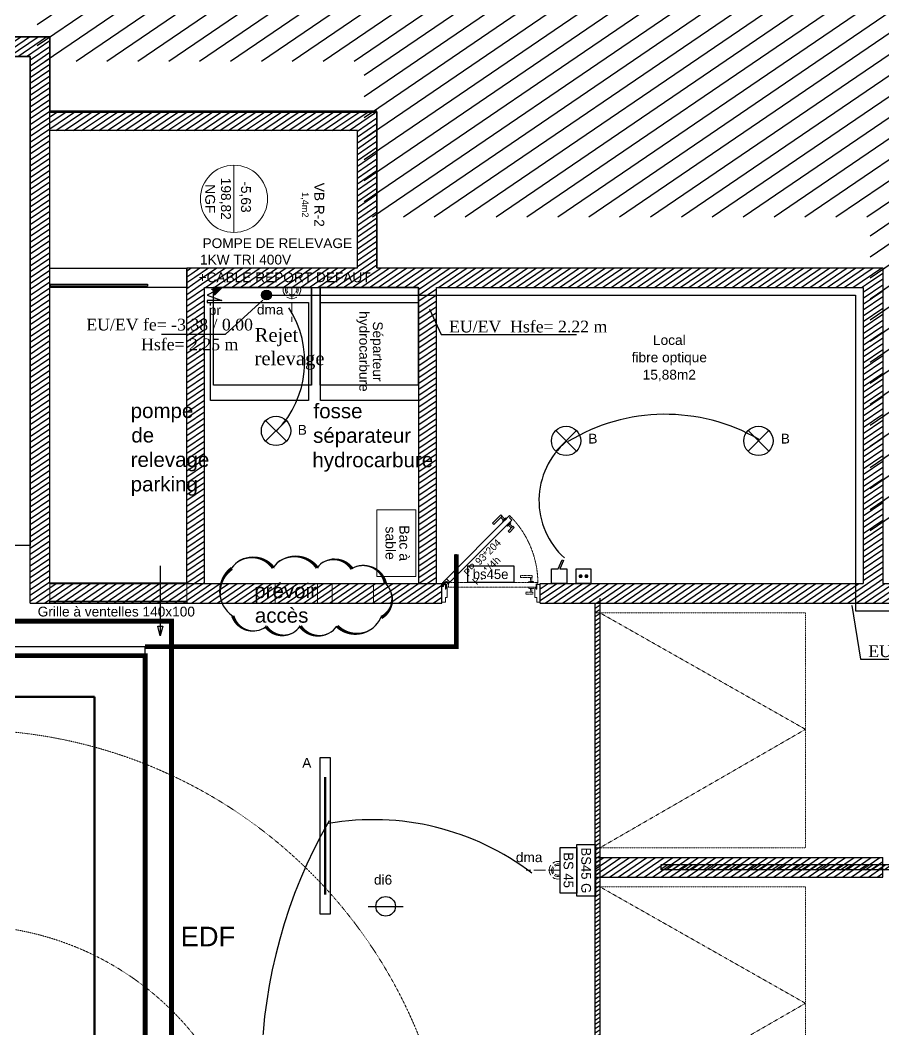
# Model space of a CAD drawing. Header units: millimetres. Extents: x 522027 to 600964, y -380282 to -298602.
# Drawn here: x 550214 to 559042, y -331059 to -320741 of the extents above; entities that cross this region are included whole.
import ezdxf

# ---------------------------------------------------------------- set-up
doc = ezdxf.new("R2010")
doc.units = ezdxf.units.MM
for name, pattern in [('ACAD_ISO02W100', [15, 12, -3]), ('Style de ligne -1', [0.41664, 0.20828, -0.20836]), ('Style de ligne -14', [0.4429133858267716, 0.2952755905511811, -0.1476377952755905]), ('Style de ligne -16', [0.19247594050743655, 0.1230314960629921, -0.06944444444444446]), ('Style de ligne -2', [0.6944250000000001, 0.48607, -0.2083550000000001])]:
    doc.linetypes.add(name, pattern=pattern)
for name, color, linetype in [('3-BAT C-Niveau -2', 7, 'Continuous'), ('prlm-EAU-EF', 161, 'Continuous'), ('prlm-EAU-EUEV', 25, 'Continuous'), ('prlm-ELEC-BT', 1, 'Continuous'), ('prlm-MOD', 64, 'Continuous'), ('prlm-TELECOM', 3, 'Continuous')]:
    doc.layers.add(name, color=color, linetype=linetype)
doc.layers.add('prlm-ELEC-CFO', color=1, linetype='Continuous', lineweight=25)
doc.layers.add('prlm-ELEC-SSI', color=6, linetype='Continuous', lineweight=25)
doc.styles.add('Arial', font='arial.ttf')
doc.styles.add('Futura Book', font='')
doc.styles.add('Helvetica', font='arial.ttf')
doc.styles.add('prlm-eau-euev', font='pala.ttf', dxfattribs={"height": 18})
doc.styles.add('prlm-elec-cfo', font='comic.ttf', dxfattribs={"height": 12})
doc.styles.get("Standard").update_dxf_attribs({"font": 'arial.ttf'})
doc.styles.get('Futura Book').set_extended_font_data('Futura Book')
pattern_1 = [(34.27639858860678, (505201.9765886068, 142745.1149682105), (-23.42440987927622, 44.17348777046779), [])]
pattern_2 = [(34.27639858860676, (505019.3333825916, 142779.7036872399), (18.90677717240643, -30.50914771941045), [])]

# ---------------------------------------------------------------- blocks, each defined once
blk = doc.blocks.new('PORTES 93_204')
at = {"color": 7, "linetype": 'Continuous', "lineweight": 18}
blk.add_line((10.40802094045575, 11.33617678509911), (6.872487034519873, 14.87171069102481), dxfattribs=at)
at = {"color": 8, "linetype": 'Style de ligne -16', "lineweight": 18, "true_color": 0x808080}
blk.add_line((9.005634571507835, 6.141836976713989), (9.00563457150929, 11.14183697670817), dxfattribs=at)
at = {"color": 7, "linetype": 'Continuous', "lineweight": 5}
blk.add_line((3.436704949480918, 8.681836976704677), (3.436704949480918, 9.561836976703512), dxfattribs=at)
at = {"color": 7, "linetype": 'Continuous', "lineweight": 13, "flags": 128}
for points in [[(3.817785739796091, 11.81700939630975), (4.878445911578456, 10.75634922452157), (6.137095982091705, 12.01499929504355), (8.6119697162394, 9.540125560882757), (73.71369807602532, 74.64185392066722), (71.23882434187472, 77.11672765481055), (72.49747441238651, 78.37537772532671), (71.43681424060415, 79.43603789710907)], [(2.235834208265442, -8.950000000005797), (2.235834208266897, 9.050000000005843), (5.799508161676203, 9.050000000000022), (5.799508161676203, 4.241836976702348), (6.295634571507253, 4.241836976702348), (6.295634571508709, 5.350000000000023), (7.599508161673294, 5.350000000000023), (7.599508161674748, -4.150000000005798), (5.799508161673293, -4.149999999999977), (5.799508161673293, -8.949999999999978)], [(102.763182115087, 9.050000000000022), (99.1995081616762, 9.050000000000022), (99.1995081616762, 4.241836976702348), (98.7033817518408, 4.241836976696527), (98.7033817518437, 5.350000000000023), (97.39950816167621, 5.350000000000023), (97.39950816167621, -4.150000000005798), (99.1995081616762, -4.149999999999977), (99.19950816167474, -8.949999999999978), (102.763182115084, -8.950000000005797)]]:
    blk.add_lwpolyline(points, close=True, dxfattribs=at)
at = {"color": 7, "linetype": 'Continuous', "lineweight": 18, "flags": 128}
for points in [[(62.39847927136361, 80.30021847584287), (63.81420313941457, 78.88449460779178), (55.32892176517562, 70.3992132335536), (53.91319789712465, 71.81493710160468)], [(63.63742644411759, 78.70771791249865), (66.40420699598143, 75.94093736063458), (65.34354682420157, 74.8802771888548), (62.57676627233773, 77.64705774071888)], [(67.5355778458783, 77.0723082105222), (68.30433119994731, 76.30355485645308), (64.98092932837037, 72.9801529848765), (64.21217597430135, 73.74890633894562)], [(69.28521658837337, 68.67586572487212), (68.51646323430433, 69.44461907894122), (71.83986510588117, 72.7680209505179), (72.60861845995024, 71.99926759644879)], [(71.24033464754923, 62.26597494422316), (69.82461077949827, 63.68169881227426), (74.77435824780437, 68.63144628057982), (76.19008211585533, 67.21572241252872)], [(73.18336799013518, 67.04045602291268), (70.41658743827134, 69.80723657477675), (71.4772476100512, 70.86789674655654), (74.24402816191505, 68.10111619469247)], [(6.621077660265291, 11.53101761686851), (7.285758034580714, 12.19569799118387), (8.600976647587789, 10.88047937817668), (7.936296273272366, 10.21579900386132)], [(5.875634571507544, 4.341836976708168), (5.875634571507544, 5.841836976708168), (6.015634571508417, 5.981836976698856), (6.695634571508708, 5.981836976704676), (7.11757136659362, 5.55990018162413), (7.117571366592164, 5.441836976708169), (6.195634571510164, 5.441836976708169), (6.195634571508708, 4.341836976702348)], [(99.12338175184341, 4.341836976708168), (99.12338175184195, 5.841836976696527), (98.98338175184253, 5.981836976704676), (98.30338175184224, 5.981836976693034), (97.88144495675878, 5.559900181618309), (97.88144495675733, 5.441836976702348), (98.80338175184224, 5.441836976696527), (98.80338175184224, 4.341836976702348)]]:
    blk.add_lwpolyline(points, close=True, dxfattribs=at)
at = {"color": 7, "linetype": 'Continuous', "lineweight": 5, "flags": 128}
for points in [[(4.582217935004882, 11.05257720110242), (4.109536697154544, 10.57989596325208, 0.1431654730879891), (3.923851756979275, 10.91898378420158, 0.1431654731675324), (3.584763935987576, 11.10466872433319), (4.057445173880114, 11.57734996223592)], [(4.685634571506671, 10.06076659872781), (4.017162354262109, 10.06076659872781, 0.1431654730890526), (4.125634571508999, 10.43183697670468, 0.1431654731590425), (4.017162354203902, 10.80290735468154), (4.685634571508126, 10.80290735467572)], [(3.065634571508417, 9.049999999994203), (3.065634571508417, 9.851379571983149, 0.1431654731653249), (3.436704949480918, 9.74290735467805, 0.1431654732784893), (3.807775327451964, 9.85137957207046), (3.807775327453419, 9.049999999994203)]]:
    blk.add_lwpolyline(points, format="xyb", close=True, dxfattribs=at)
at = {"color": 8, "linetype": 'Style de ligne -16', "lineweight": 18, "true_color": 0x808080, "flags": 128}
for points in [[(4.685634571508126, 11.14183697670817), (4.685634571508126, 9.641836976702347), (6.465634571506962, 9.641836976702347), (6.465634571508417, 6.141836976713989), (98.53338175184254, 6.141836976702348), (98.53338175183963, 9.641836976696528), (100.3133817518428, 9.641836976708168), (100.3133817518399, 11.14183697670235)], [(82.53338175184392, 16.14183697670862), (82.53338175184392, 18.1439728714821), (94.53338175184399, 18.1439728714821), (94.53338175184399, 16.14183697670862)], [(91.18338175184105, 11.14183697670651), (91.18338175184105, 12.22901839615101), (95.88338175184109, 12.22901839615101), (95.88338175184109, 11.14183697670651)], [(92.78338175184096, 12.22901839615204), (92.78338175184096, 16.14183697670821), (94.28338175184108, 16.14183697670821), (94.28338175184108, 12.22901839615204)], [(6.465634571505507, 8.957383523485646), (7.405634571505653, 8.957383523485646), (7.405634571505653, 7.097383523485064), (6.465634571505507, 7.097383523485064)], [(88.03338175184108, -0.8602989180711802), (88.03338175184108, 1.141836976702257), (95.03338175184119, 1.141836976702257), (95.03338175184119, -0.8602989180711802)], [(91.1833817518411, 5.054655557259707), (91.1833817518411, 6.141836976704132), (95.8833817518411, 6.141836976704132), (95.8833817518411, 5.054655557259707)], [(92.78338175183816, 1.141836976702348), (92.78338175183816, 5.054655557258537), (94.28338175183833, 5.054655557258537), (94.28338175183833, 1.141836976702348)]]:
    blk.add_lwpolyline(points, close=True, dxfattribs=at)
at = {"color": 7, "linetype": 'Continuous', "lineweight": 18, "flags": 128}
blk.add_lwpolyline([(6.335085880824044, 11.42102959884216), (5.797684727122396, 11.13818688637114), (5.189572895301535, 10.53007505454591), (4.991582996569195, 10.72806495328553), (5.559784294668498, 11.29626625137173), (6.27851733833013, 11.5341666838329), (6.33741733918796, 11.42225668219037)], dxfattribs=at)
at = {"color": 7, "linetype": 'Continuous', "lineweight": 5, "flags": 128}
for points in [[(2.725634571508999, 9.050000000000022), (4.745634571509072, 9.050000000000022), (4.745634571509072, 8.681836976704677), (2.725634571508999, 8.681836976704677)], [(2.865634571509872, 8.681836976704677), (3.436704949483101, 8.681836976704677), (3.436704949483101, 6.991836976708169), (2.865634571509872, 6.991836976708169)], [(3.436704949480918, 8.681836976704677), (4.007775327454146, 8.681836976704677), (4.007775327454146, 6.991836976708169), (3.436704949480918, 6.991836976708169)]]:
    blk.add_lwpolyline(points, close=True, dxfattribs=at)
at = {"color": 8, "linetype": 'Style de ligne -16', "lineweight": 18, "true_color": 0x808080, "flags": 128}
blk.add_lwpolyline([(6.185634571508126, 9.081836976698856), (5.605634571507835, 9.261836976703512), (4.745634571505798, 9.261836976691871), (4.745634571508708, 9.541836976708169), (5.549192553439207, 9.541836976702347), (6.225634571507544, 9.201836976700019), (6.188150840489106, 9.081056065642064)], dxfattribs=at)
at = {"color": 7, "linetype": 'Continuous', "lineweight": 5}
for radius in [0.6889296220280812, 0.428929622026044]:
    blk.add_circle((3.436704949480918, 10.43183697670468), radius, dxfattribs=at)
at = {"color": 8, "linetype": 'Style de ligne -16', "lineweight": 18, "true_color": 0x808080}
blk.add_arc((3.436704949480918, 10.43183697670468), 96.87989785434765, 0.4199078299764616, 44.53278060293946, dxfattribs=at)
at = {"color": 7, "insert": (23.87677346118983, 22.06408030221765), "char_height": 7.551649305555554, "attachment_point": 1, "rotation": 44.999999999997485, "line_spacing_factor": 0.962448333479905, "style": 'Futura Book'}
blk.add_mtext('PP 93*204\\PPF 1/4h\\P', dxfattribs=at)
blk = doc.blocks.new('Groupe-93-1')
at = {"color": 252, "linetype": 'Style de ligne -1', "lineweight": 5, "true_color": 0x989898}
for p, q in [((13002.3537498144, -45451.8586912735), (13126.58998879743, -45428.33101826556)), ((13052.66748789272, -45645.57632157522), (13176.90372687575, -45622.04864856727))]:
    blk.add_line(p, q, dxfattribs=at)
for radius, start, end in [(500.0000000000218, 9.962436088667983, 102.8707616401219), (300.0000000000192, 9.96243608866823, 101.7441609217183)]:
    blk.add_arc((13237.96631920816, -45915.76851479641), radius, start, end, dxfattribs=at)
blk = doc.blocks.new('PORTE DE GARAGE')
at = {"color": 7, "linetype": 'Style de ligne -1', "lineweight": 5}
for p in [(-1.98809857465676e-12, 5.000000000003006), (239.9999999999995, 5.000000000001085)]:
    blk.add_line(p, (120.9999999999949, 215.0000000000017), dxfattribs=at)
at = {"color": 7, "linetype": 'Style de ligne -1', "lineweight": 5, "flags": 128}
blk.add_lwpolyline([(-1.98809857465676e-12, 215.000000000003), (239.9999999999967, 215.000000000003), (239.9999999999967, 5.000000000002172), (-1.98809857465676e-12, 5.000000000002172)], close=True, dxfattribs=at)
at = {"color": 7, "linetype": 'Continuous', "lineweight": 13, "flags": 128}
blk.add_lwpolyline([(-1.942890293094023e-14, 5.000000000000933), (240, 5.000000000000933), (240, 0), (-1.942890293094023e-14, 0)], close=True, dxfattribs=at)
blk = doc.blocks.new('Groupe-186-1')
at = {"color": 7, "linetype": 'Continuous', "lineweight": 13, "flags": 128}
blk.add_lwpolyline([(13516.4913817173, -45125.54084286928), (13555.79283190161, -45118.09799305152), (13568.44567659181, -45184.91045836486), (13529.14422640749, -45192.35330818262)], close=True, dxfattribs=at)
at = {"color": 7, "insert": (13555.73690179426, -45152.71290606387), "char_height": 10.21692500413587, "attachment_point": 2, "rotation": 280.72359474389043, "line_spacing_factor": 0.8342879715583645, "style": 'Helvetica'}
blk.add_mtext('Bac à \\Psable ', dxfattribs=at)
blk = doc.blocks.new('Groupe-188-1')
at = {"color": 7, "linetype": 'Continuous', "lineweight": 5}
for p, q in [((13527.17939301821, -45200.12834952206), (13530.90081792709, -45219.77907461419)), ((13474.86070277147, -45230.39186775333), (13471.1392778626, -45210.74114266119)), ((13489.59874659058, -45227.60079907166), (13485.87732168171, -45207.95007397953)), ((13432.12905402906, -45238.4843234404), (13428.40762912018, -45218.83359834827))]:
    blk.add_line(p, q, dxfattribs=at)
blk = doc.blocks.new('Groupe-191-1')
at = {"color": 7, "linetype": 'Continuous', "lineweight": 5}
for p, q in [((13339.75069453022, -45235.62331593784), (13343.47211943909, -45255.27404102997)), ((13202.19561888523, -45261.67329029999), (13205.91704379411, -45281.32401539211))]:
    blk.add_line(p, q, dxfattribs=at)
blk = doc.blocks.new('Groupe-192-1')
at = {"color": 7, "linetype": 'Continuous', "lineweight": 5}
blk.add_line((13320.4075905117, -44874.11993144851), (13307.61829293619, -44806.58693617603), dxfattribs=at)
blk.add_circle((13314.01294171224, -44840.35343381447), 34.36666838285166, dxfattribs=at)
at = {"color": 7, "insert": (13310.89488740988, -44840.83561037255), "char_height": 10.06886574074074, "width": 91.68383758398917, "attachment_point": 2, "rotation": 280.72359474695156, "line_spacing_factor": 0.962448333479905, "style": 'Arial'}
blk.add_mtext('198,82\\PNGF', dxfattribs=at)
at = {"color": 7, "insert": (13327.640053723, -44819.49379387755), "char_height": 10.06886574074074, "attachment_point": 1, "rotation": 280.72359474695156, "line_spacing_factor": 0.962448333479905, "style": 'Arial'}
blk.add_mtext('-5,63', dxfattribs=at)
blk = doc.blocks.new('xi.PR')
at = {"layer": 'prlm-ELEC-CFO', "lineweight": 5}
blk.add_hatch(color=0, dxfattribs=at).paths.add_polyline_path([(-2.999999999999967, 6.000000000000012), (-0.1026311234992878, 3.698684438250359), (0, 0), (7.500000000000002, 7.5)])
at = {"layer": 'prlm-ELEC-CFO', "color": 0}
blk.add_lwpolyline([(0.954681274365611, 4.227340637182808), (-7.499999999999992, 9.769962616701378e-15), (7.500000000000009, -5.499999999999991), (-7.499999999999991, -5.499999999999989), (-7.499999999999992, -7.499999999999989), (7.500000000000008, -7.49999999999999)], dxfattribs=at)
at = {"layer": 'prlm-ELEC-CFO', "color": 0, "lineweight": 5, "flags": 128}
blk.add_lwpolyline([(-2.999999999999967, 6.000000000000012), (-0.1026311234992878, 3.698684438250359), (0, 0), (7.500000000000002, 7.5)], close=True, dxfattribs=at)
blk = doc.blocks.new('xi.di')
at = {"layer": 'prlm-ELEC-SSI', "color": 0, "linetype": 'ByBlock', "lineweight": -2, "flags": 128}
blk.add_lwpolyline([(-18.00000000000068, 1.77635683940025e-13), (18.00000000000068, -1.77635683940025e-13)], dxfattribs=at)
at = {"layer": 'prlm-ELEC-SSI', "color": 0, "linetype": 'ByBlock', "lineweight": -2}
blk.add_circle((0, 1.77635683940025e-13), 10.00000000000014, dxfattribs=at)
blk = doc.blocks.new('xi.dma')
at = {"layer": 'prlm-ELEC-CFO', "color": 0, "linetype": 'ACAD_ISO02W100', "lineweight": 5, "flags": 128}
for points in [[(0, 0), (2.14306111918916e-15, 35)], [(-20, 0), (20, 0)]]:
    blk.add_lwpolyline(points, dxfattribs=at)
at = {"layer": 'prlm-ELEC-CFO', "color": 0, "linetype": 'ByBlock', "lineweight": 5}
for radius, start, end in [(9, 55.00000000000264, 124.9999999999974), (9, 145.0000000000026, 191.8029645932288), (6.5, 145.0000000000026, 199.0386751890759), (5, 145.0000000000026, 207.3744600146318), (6.5, 55.00000000000264, 124.9999999999974), (5, 55.00000000000264, 124.9999999999974), (5, 332.6255399853683, 34.99999999999736), (6.5, 340.9613248109241, 34.99999999999736), (9, 348.1970354067711, 34.99999999999736)]:
    blk.add_arc((-1.818989403545856e-12, 2.41194238509479), radius, start, end, dxfattribs=at)
blk = doc.blocks.new('xi.lumB')
at = {"layer": 'prlm-ELEC-CFO', "color": 0, "linetype": 'ByBlock'}
for p, q in [((10.60659522320293, 10.60659522319725), (-10.60659522320293, -10.60659522319725)), ((-10.60659522320293, 10.60659522319725), (10.60659522320293, -10.60659522319725))]:
    blk.add_line(p, q, dxfattribs=at)
blk.add_circle((0, -5.684341886080801e-12), 14.99999081525029, dxfattribs=at)
blk = doc.blocks.new('xi.bs45g')
at = {"layer": 'prlm-ELEC-SSI', "color": 0, "linetype": 'ByBlock', "lineweight": -2}
blk.add_lwpolyline([(-26.45764456212056, 19), (26.45764456212055, 19), (26.45764456212055, 0), (-26.45764456212055, 0)], close=True, dxfattribs=at)
at = {"layer": 'prlm-ELEC-SSI', "color": 0, "linetype": 'ByBlock', "lineweight": -2, "insert": (0.06207185706060656, 9.460127505502925), "char_height": 10, "width": 49.66057497785333, "attachment_point": 5, "style": 'prlm-elec-cfo', "bg_fill": 3, "box_fill_scale": 1, "bg_fill_color": 256, "bg_fill_transparency": 0}
blk.add_mtext('BS45 G', dxfattribs=at)
blk = doc.blocks.new('xi.bs45')
at = {"layer": 'prlm-ELEC-SSI', "color": 0, "linetype": 'ByBlock', "lineweight": -2}
blk.add_lwpolyline([(-23.45764456212055, 17), (23.45764456212055, 17), (23.45764456212055, 0), (-23.45764456212055, 0)], close=True, dxfattribs=at)
at = {"layer": 'prlm-ELEC-SSI', "color": 0, "linetype": 'ByBlock', "lineweight": -2, "insert": (-0.2377037487871603, 8.38592440103168), "char_height": 10, "width": 43.76937607658702, "attachment_point": 5, "style": 'prlm-elec-cfo', "bg_fill": 3, "box_fill_scale": 1, "bg_fill_color": 256, "bg_fill_transparency": 0}
blk.add_mtext('BS 45', dxfattribs=at)
blk = doc.blocks.new('xi.bs45e')
at = {"layer": 'prlm-ELEC-SSI', "color": 0, "linetype": 'ByBlock', "lineweight": -2}
blk.add_lwpolyline([(-23.45764456212055, 17), (23.45764456212055, 17), (23.45764456212055, 0), (-23.45764456212055, 0)], close=True, dxfattribs=at)
at = {"layer": 'prlm-ELEC-SSI', "color": 0, "linetype": 'ByBlock', "lineweight": -2, "insert": (-0.2377037487871603, 8.38592440103168), "char_height": 10, "width": 43.76937607658702, "attachment_point": 5, "style": 'prlm-elec-cfo', "bg_fill": 3, "box_fill_scale": 1, "bg_fill_color": 256, "bg_fill_transparency": 0}
blk.add_mtext('bs45e', dxfattribs=at)
blk = doc.blocks.new('xi.sa-sail')
at = {"layer": 'prlm-ELEC-CFO', "color": 0, "linetype": 'ByBlock', "lineweight": -2, "flags": 128}
blk.add_lwpolyline([(-1.074971959373215, 15), (2.96348243005923, 24.32810037664603), (4.636368440449587, 23.60385068175674), (0.9114665688248351, 15), (7.819214854040183, 15), (7.819214854040183, 0), (-7.819214854040183, 0), (-7.819214854040183, 15)], close=True, dxfattribs=at)
blk = doc.blocks.new('xi.pc-sail')
at = {"layer": 'prlm-ELEC-CFO', "color": 0, "linetype": 'ByBlock', "lineweight": -2, "flags": 128}
blk.add_lwpolyline([(-7.499999999999997, 15), (7.500000000000004, 15), (7.5, -8.881784197001252e-16), (-7.5, 9.43689570931383e-16)], close=True, dxfattribs=at)
at = {"layer": 'prlm-ELEC-CFO', "color": 0, "linetype": 'ByBlock', "lineweight": 5, "const_width": 2}
for points in [[(-3.999999999999998, 7.500000000000001, 1), (-1.999999999999998, 7.500000000000001, 1)], [(2.000000000000002, 7.500000000000001, 1), (4.000000000000002, 7.500000000000001, 1)]]:
    blk.add_lwpolyline(points, format="xyb", close=True, dxfattribs=at)
blk = doc.blocks.new('xi.luma')
at = {"layer": 'prlm-ELEC-CFO', "color": 0, "linetype": 'ByBlock', "lineweight": -2, "ltscale": 50}
blk.add_lwpolyline([(-80, -5), (-80, 5), (80, 5), (80, -5)], close=True, dxfattribs=at)
at = {"layer": 'prlm-ELEC-CFO', "color": 0, "linetype": 'ByBlock', "lineweight": 5, "ltscale": 50, "const_width": 2.6}
blk.add_lwpolyline([(-60, 0), (60, 2.449293598294707e-15), (60, 2.449293598294707e-15)], dxfattribs=at)

msp = doc.modelspace()

# ---------------------------------------------------------------- hatches: boundary and pattern name
at = {"layer": '3-BAT C-Niveau -2'}
h = msp.add_hatch(dxfattribs=at)
h.set_pattern_fill('MURS MACONNERIE-2', color=256, scale=9.999999999999998, angle=-10.72360141139323, style=0, pattern_type=2)
h.set_pattern_definition(pattern_1)
h.paths.add_polyline_path([(542432.1314837849, -320910.6131161749), (542467.6895631831, -321110.6131203123), (550316.6785594821, -321110.6140336976), (550516.6785827558, -320910.6140569723)])
h = msp.add_hatch(dxfattribs=at)
h.set_pattern_fill('MURS MACONNERIE-2', color=256, scale=9.999999999999998, angle=-10.72360141139323, style=0, pattern_type=2)
h.set_pattern_definition(pattern_1)
h.paths.add_polyline_path([(550316.6779092588, -326698.1409174004), (550516.6779325325, -326498.1409406746), (550516.6785827558, -320910.6140569723), (550316.6785594821, -321110.6140336976)])
h = msp.add_hatch(dxfattribs=at)
h.set_pattern_fill('MURS MACONNERIE-2', color=256, scale=9.999999999999998, angle=-10.72360141139323, style=0, pattern_type=2)
h.set_pattern_definition(pattern_1)
h.paths.add_polyline_path([(553660.4545999421, -321869.5166109181), (553860.4546232158, -321669.5166341937), (550518.5910703316, -321669.5162452995), (550518.5910470579, -321869.5162453)])
h = msp.add_hatch(dxfattribs=at)
h.set_pattern_fill('MURS MACONNERIE-2', color=256, scale=9.999999999999998, angle=-10.72360141139323, style=0, pattern_type=2)
h.set_pattern_definition(pattern_1)
h.paths.add_polyline_path([(553660.4545999421, -321869.5166109181), (553660.4544367362, -323271.990950983), (553860.4544367371, -323271.9909742577), (553860.4546232158, -321669.5166341937)])
h = msp.add_hatch(dxfattribs=at)
h.set_pattern_fill('MURS MACONNERIE-2', color=256, scale=9.999999999999998, angle=-10.72360141139323, style=0, pattern_type=2)
h.set_pattern_definition(pattern_1)
h.paths.add_polyline_path([(551916.6779325325, -326498.1411035922), (552096.6779325344, -326498.1411245395), (552096.6782846861, -323471.9907690063), (551916.6783079598, -323271.9907480604)])
h = msp.add_hatch(dxfattribs=at)
h.set_pattern_fill('MURS MACONNERIE-2', color=256, scale=9.999999999999998, angle=-10.72360141139323, style=0, pattern_type=2)
h.set_pattern_definition(pattern_1)
h.paths.add_polyline_path([(551916.6783079598, -323271.9907480604), (552096.6782846861, -323471.9907690063), (558831.3233768344, -323471.9915527161), (559031.3234001091, -323271.9915759908)])
h = msp.add_hatch(dxfattribs=at)
h.set_pattern_fill('MURS MACONNERIE-2', color=256, scale=9.999999999999998, angle=-10.72360141139323, style=0, pattern_type=2)
h.set_pattern_definition(pattern_1)
h.paths.add_polyline_path([(558831.3230246808, -326498.1419082498), (559031.3230246808, -326498.1419315236), (559031.3234001091, -323271.9915759908), (558831.3233768344, -323471.9915527171)])
h = msp.add_hatch(dxfattribs=at)
h.set_pattern_fill('MURS MACONNERIE-2', color=256, scale=9.999999999999998, angle=-10.72360141139323, style=0, pattern_type=2)
h.set_pattern_definition(pattern_1)
h.paths.add_polyline_path([(554469.2791249342, -323471.9910451057), (554289.2791249342, -323471.9910241589), (554289.2787727816, -326498.1413796926), (554469.2787727825, -326498.141400639)])
h = msp.add_hatch(dxfattribs=at)
h.set_pattern_fill('MURS MACONNERIE-2', color=256, scale=9.999999999999998, angle=-10.72360141139323, style=0, pattern_type=2)
h.set_pattern_definition(pattern_1)
h.paths.add_polyline_path([(550516.6779325325, -326498.1409406746), (550316.6779092588, -326698.1409174004), (554524.771254614, -326698.1414070968), (554524.7712778887, -326498.1414070958)])
h = msp.add_hatch(dxfattribs=at)
h.set_pattern_fill('MURS MACONNERIE-2', color=256, scale=9.999999999999998, angle=-10.72360141139323, style=0, pattern_type=2)
h.set_pattern_definition(pattern_1)
h.paths.add_polyline_path([(555530.0447569564, -326498.1415240797), (555530.0447336826, -326698.1415240802), (566091.4771958226, -326698.1427531121), (566271.4772190964, -326498.1427740585)])
h = msp.add_hatch(dxfattribs=at)
h.set_pattern_fill('50_BETON', color=256, scale=9.999999999999998, angle=-10.72360141139323, style=0, pattern_type=2)
h.set_pattern_definition(pattern_2)
h.paths.add_polyline_path([(556091.3067603307, -334898.1415893957), (556141.3067603307, -334898.1415952137), (556141.3077203818, -326648.1415952137), (556091.3077145647, -326698.1415893934)])
h = msp.add_hatch(dxfattribs=at)
h.set_pattern_fill('MURS MACONNERIE-2', color=256, scale=9.999999999999998, angle=-10.72360141139323, style=0, pattern_type=2)
h.set_pattern_definition(pattern_1)
h.paths.add_polyline_path([(556091.2779980246, -329298.1415893934), (556091.2779747508, -329498.1415893934), (559032.754781954, -329498.1419316931), (559032.7548052277, -329298.1419316921)])
h = msp.add_hatch(dxfattribs=at)
h.set_pattern_fill('50_BETON', color=256, scale=9.999999999999998, angle=-10.72360141139323, style=0, pattern_type=2)
h.set_pattern_definition(pattern_2)
h.paths.add_polyline_path([(565211.2784324884, -329423.1426506871), (565211.2784383073, -329373.1426506862), (556761.2784383083, -329373.1416673609), (556761.2784324903, -329423.1416673595)])

# ---------------------------------------------------------------- linework, layer by layer
for p, q in [((550516.6785827558, -320910.6140569723), (542432.1314837849, -320910.6131161749)), ((550516.6785827558, -320910.6140569723), (542432.1314837849, -320910.6131161749)), ((550516.6779325325, -326498.1409406746), (550516.6785827558, -320910.6140569723)), ((550516.6783079607, -323271.9905851427), (550516.6785827558, -320910.6140569723)), ((550316.6785594821, -321110.6140336976), (542467.6895631831, -321110.6131203123)), ((550316.6785594821, -321110.6140336976), (542467.6895631831, -321110.6131203123)), ((550316.6779092588, -326698.1409174004), (550316.6785594821, -321110.6140336976)), ((550316.6779092588, -326698.1409174004), (550316.6785594821, -321110.6140336976)), ((553860.4546232158, -321669.5166341937), (550518.5910703316, -321669.5162452995)), ((553860.4546232158, -321669.5166341937), (550518.5910703316, -321669.5162452995)), ((553860.4544367371, -323271.9909742577), (553860.4546232158, -321669.5166341937)), ((553860.4544367371, -323271.9909742577), (553860.4546232158, -321669.5166341937)), ((553660.4545999421, -321869.5166109181), (550518.5910470579, -321869.5162453)), ((553660.4545999421, -321869.5166109181), (550518.5910470579, -321869.5162453)), ((553660.4544367362, -323271.990950983), (553660.4545999421, -321869.5166109181)), ((553660.4544367362, -323271.990950983), (553660.4545999421, -321869.5166109181)), ((551916.6779325325, -326498.1411035922), (551916.6783079598, -323271.9907480604)), ((551916.6779325325, -326498.1411035922), (551916.6783079598, -323271.9907480604)), ((551916.6783079598, -323271.9907480604), (553660.4544367362, -323271.990950983)), ((551916.6783079598, -323271.9907480604), (552646.6783079607, -323271.9908330096)), ((552846.6783079598, -323271.9908562838), (553660.4544367362, -323271.990950983)), ((553860.4544367371, -323271.9909742577), (559031.3234001091, -323271.9915759908)), ((553860.4544367371, -323271.9909742577), (559031.3234001091, -323271.9915759908)), ((559031.3234001091, -323271.9915759908), (559031.3230246808, -326498.1419315236)), ((559031.3234001091, -323271.9915759908), (559031.3230246808, -326498.1419315236)), ((550516.6779325325, -326498.1409406746), (550516.6782846879, -323471.9905851418)), ((552096.6779325344, -326498.1411245395), (552096.6782846861, -323471.9907690063)), ((552096.6779325344, -326498.1411245395), (552096.6782846861, -323471.9907690063)), ((552096.6782846861, -323471.9907690063), (554289.2791249342, -323471.9910241589)), ((552096.6782846861, -323471.9907690063), (553619.2791247573, -323471.9909461914)), ((553799.2791247573, -323471.9909671377), (554289.2791249342, -323471.9910241589)), ((554289.2787727816, -326498.1413796926), (554289.2791249342, -323471.9910241589)), ((554289.2787727816, -326498.1413796926), (554289.2791249342, -323471.9910241589)), ((554469.2787727825, -326498.141400639), (554469.2791249342, -323471.9910451057)), ((554469.2787727825, -326498.141400639), (554469.2791249342, -323471.9910451057)), ((554469.2791249342, -323471.9910451057), (558831.3233768344, -323471.9915527161)), ((554469.2791249342, -323471.9910451057), (558831.3233768344, -323471.9915527161)), ((558831.3233768344, -323471.9915527171), (558831.3230246808, -326498.1419082498)), ((558831.3233768344, -323471.9915527171), (558831.3230246808, -326498.1419082498)), ((551645.3546163822, -326317.4345709044), (551645.3545330409, -327033.5981819364)), ((550516.6779325325, -326498.1409406746), (554524.7712778887, -326498.1414070958)), ((550516.6779325325, -326498.1409406746), (554524.7712778887, -326498.1414070958)), ((551516.6779325344, -326498.1410570452), (550516.6779325344, -326498.1409406746)), ((554524.771254614, -326698.1414070968), (554524.7712778887, -326498.1414070958)), ((555530.0447336826, -326698.1415240802), (555530.0447569564, -326498.1415240797)), ((555530.0447569564, -326498.1415240797), (558831.3230246808, -326498.1419082498)), ((555530.0447569564, -326498.1415240797), (558831.3230246808, -326498.1419082498)), ((559031.3230246808, -326498.1419315236), (566271.4772190964, -326498.1427740585)), ((556141.3067603307, -334898.1415952137), (556141.3077203818, -326648.1415952137)), ((556141.3067603307, -334898.1415952137), (556141.3077203818, -326648.1415952127)), ((550316.6779092588, -326698.1409174004), (554524.771254614, -326698.1414070968)), ((550316.6779092588, -326698.1409174004), (554524.771254614, -326698.1414070968)), ((551516.6779092606, -326698.1410570447), (550530.3545720791, -326698.1409422657)), ((555530.0447336826, -326698.1415240802), (566091.4771958226, -326698.1427531121)), ((555530.0447336826, -326698.1415240802), (566091.4771958226, -326698.1427531121)), ((556091.3067603307, -334898.1415893957), (556091.3077145647, -326698.1415893934)), ((556091.3067603307, -334898.1415893957), (556091.3077145647, -326698.1415893934)), ((556091.2779980246, -329298.1415893934), (559032.7548052277, -329298.1419316921)), ((556091.2779980246, -329298.1415893934), (559032.7548052277, -329298.1419316921)), ((556091.2779747508, -329498.1415893934), (556091.2779980246, -329298.1415893934)), ((559032.754781954, -329498.1419316931), (559032.7548052277, -329298.1419316921)), ((565211.2784383073, -329373.1426506862), (556761.2784383083, -329373.1416673609)), ((556761.2784383083, -329373.1416673609), (556761.2784324903, -329423.1416673595)), ((565211.2784383073, -329373.1426506862), (556761.2784383083, -329373.1416673609)), ((565211.2784324884, -329423.1426506871), (556761.2784324903, -329423.1416673595)), ((565211.2784324884, -329423.1426506871), (556761.2784324903, -329423.1416673595)), ((556091.2779747508, -329498.1415893934), (559032.754781954, -329498.1419316931)), ((556091.2779747508, -329498.1415893934), (559032.754781954, -329498.1419316931))]:
    msp.add_line(p, q, dxfattribs=at)
at = {"layer": '3-BAT C-Niveau -2', "ltscale": 50.8}
msp.add_line((551916.677932838, -326495.5164079946), (550516.6779328389, -326495.5162450769), dxfattribs=at)
at = {"layer": '3-BAT C-Niveau -2', "ltscale": 50.8, "flags": 128}
msp.add_lwpolyline([(543231.4773709681, -331615.8877802058), (537860.1448987639, -326582.3700425313), (536247.1244887467, -317565.1378608621), (541666.0213203942, -316601.5492285904), (542432.1314837849, -320910.613116174), (550516.6785827558, -320910.6140569723), (550516.6784932772, -321679.5162450774), (553860.4546220526, -321679.5166341923), (553860.4544367362, -323271.9909743601), (559031.3233999787, -323271.991576096), (559031.3230248103, -326498.1419315245), (566271.4772190964, -326498.1427740585), (566271.4761537053, -335653.3517648471)], dxfattribs=at)
at = {"layer": '3-BAT C-Niveau -2', "flags": 128}
for points in [[(547816.6779776309, -326110.6137427725), (547816.6785594793, -321110.6137427739), (550316.6785594793, -321110.6140336986), (550316.6779776309, -326110.6140336976)], [(550522.5431552082, -323437.0375816035), (551516.6782887559, -323437.037697291), (551516.6782860672, -323460.1235729912), (550522.5431525214, -323460.1234573042)], [(553159.7258616369, -323625.9128953409), (553159.7257452663, -324625.91289534), (552159.7257452663, -324625.9127789717), (552159.7258616369, -323625.9127789713)], [(554284.6043081637, -323625.9130262425), (554284.6041917931, -324625.913026243), (553284.6041917931, -324625.9129098719), (553284.6043081637, -323625.9129098728)], [(551916.6779092159, -326698.5164079955), (550516.7537317863, -326698.5162450862), (550516.7537341146, -326678.5162450862), (551916.6779115433, -326678.5164079941)], [(551673.4084922094, -326933.9506291989), (551645.3545330409, -327033.5981819364), (551619.8261979893, -326933.2738902569)]]:
    msp.add_lwpolyline(points, close=True, dxfattribs=at)
at = {"layer": '3-BAT C-Niveau -2', "ltscale": 50.8, "flags": 128}
msp.add_lwpolyline([(551916.6783074513, -323276.3603837821), (551916.678284687, -323471.9907480599), (550516.6782846879, -323471.9905851418), (550516.6783074532, -323276.3602208644)], close=True, dxfattribs=at)
at = {"layer": 'prlm-EAU-EF', "lineweight": 50, "ltscale": 100}
for p, q in [((542731.8077684337, -327655.3694250371), (550975.3071523387, -327655.3694250371)), ((550975.3071523387, -327655.3694250371), (550975.3071523387, -343936.1472300796))]:
    msp.add_line(p, q, dxfattribs=at)
at = {"layer": 'prlm-EAU-EUEV', "ltscale": 50}
for p, q in [((552709.004782745, -323550.0853146084), (558753.4145897034, -323550.0853146093)), ((558753.4145897034, -323550.0853146093), (558753.4145897034, -326776.7137244252)), ((558753.4145897034, -326776.7137244252), (565051.2797691891, -326776.7137244262))]:
    msp.add_line(p, q, dxfattribs=at)
at = {"layer": 'prlm-EAU-EUEV'}
for p, q in [((554399.4081866025, -323695.3582483039), (554517.092230612, -323952.8871825041)), ((552310.7124321185, -323952.8871825041), (551658.4921941183, -323952.8871824962)), ((554517.092230612, -323952.8871825041), (555899.6940520285, -323952.8871824962)), ((558715.4283228081, -326722.3746827481), (558802.2909172261, -327270.6708585538)), ((558802.2909172261, -327270.6708585538), (560184.8927386426, -327270.6708585459))]:
    msp.add_line(p, q, dxfattribs=at)
for points in [[(554397.8922990747, -323696.0509695902), (554395.2518588849, -323686.2629231364), (554400.9240741305, -323694.6655270177)], [(558713.7821853218, -326722.6354683949), (558713.8636089275, -326712.4978578296), (558717.0744602946, -326722.1138971013)]]:
    msp.add_solid(points, dxfattribs=at)
at = {"layer": 'prlm-ELEC-BT', "ltscale": 100}
for p, q in [((542731.8077684337, -326885.3750556486), (551745.3015217282, -326885.3750556486)), ((551745.3015217282, -326885.3750556486), (551745.3015217272, -343166.1528606915))]:
    msp.add_line(p, q, dxfattribs=at)
at = {"layer": 'prlm-ELEC-CFO'}
for centre, radius, start, end in [((556308.4448000024, -325649.798023921), 791.2733035943298, 130.4423220628295, 227.8880918016957), ((557898.7033520789, -331524.0692820381), 5220.620995695917, 150.1355635103334, 207.2724881874734)]:
    msp.add_arc(centre, radius, start, end, dxfattribs=at)
at = {"layer": 'prlm-MOD'}
for p, q in [((552188.5753144383, -323470.5595917778), (553188.5753144383, -323470.5595917787)), ((553188.5753144383, -323470.5595917787), (553188.5753144383, -324470.5595917806)), ((553281.9146858122, -324470.5594194556), (553281.9148021819, -323470.5594194515)), ((553281.9148021819, -323470.5594194515), (554281.9148021819, -323470.5594194533)), ((554281.9148021819, -323470.5594194533), (554281.9148021837, -324470.5594194538)), ((553188.5753144383, -324470.5595917806), (552188.5751980668, -324470.5595917815)), ((554281.9148021837, -324470.5594194538), (553281.9146858122, -324470.5594194556)), ((552798.416837783, -326336.9590270437), (552798.416837783, -326336.9590270451)), ((553248.1773845883, -326336.9590270428), (553248.1773845901, -326336.9590270446)), ((553603.7866241349, -326347.4045296099), (553603.7866241349, -326347.4045296104)), ((553943.7177560324, -326493.7715251597), (553943.7177560324, -326493.7715251601)), ((552385.2477267472, -326828.3200164229), (552385.2477267472, -326828.3200164243)), ((553901.8910997784, -326844.0126376969), (553901.8910997784, -326844.0126376969)), ((552725.2064124405, -326938.1033855581), (552725.2064124405, -326938.1033855599)), ((553075.5804315055, -326932.8725117982), (553075.5804315045, -326932.8725118006)), ((553452.1305529712, -326932.8725117982), (553452.1305529712, -326932.8725117987))]:
    msp.add_line(p, q, dxfattribs=at)
msp.add_lwpolyline([(553284.6800591033, -323471.9896271108), (554284.6800591024, -323471.9896271131), (554284.6800591033, -324471.9896271145), (553284.6799427336, -324471.989627115), (553284.6800591033, -323471.9896271108)], dxfattribs=at)
msp.add_lwpolyline([(552377.5700964993, -326343.6038635122, 0, 34.99999999999999, -0.52056705), (552801.1820947034, -326338.3892347035, 0, 34.99999999999999, -0.52056705), (552801.1820947034, -326338.389234704, 0, 34.99999999999999, -0.52056705), (553250.9426415088, -326338.3892347021, 0, 34.99999999999999, -0.52056705), (553250.9426415097, -326338.3892347035, 0, 34.99999999999999, -0.52056705), (553606.5518810544, -326348.8347372692, 0, 34.99999999999999, -0.52056705), (553606.5518810544, -326348.8347372692, 0, 34.99999999999999, -0.52056705), (553946.4830129519, -326495.201732819, 0, 34.99999999999999, -0.52056705), (553946.4830129519, -326495.201732819, 0, 34.99999999999999, -0.52056705), (553904.656356697, -326845.4428453567, 0, 34.99999999999999, -0.52056705), (553904.656356697, -326845.4428453567, 0, 34.99999999999999, -0.52056705), (553454.8958098916, -326934.3027194575, 0, 34.99999999999999, -0.52056705), (553454.8958098916, -326934.3027194575, 0, 34.99999999999999, -0.52056705), (553078.3456884259, -326934.3027194575, 0, 34.99999999999999, -0.52056705), (553078.3456884259, -326934.3027194599, 0, 34.99999999999999, -0.52056705), (552727.971669361, -326939.5335932174, 0, 34.99999999999999, -0.52056705), (552727.9716693591, -326939.5335932197, 0, 34.99999999999999, -0.52056705), (552388.0129836667, -326829.7502240823, 0, 34.99999999999999, -0.52056705), (552388.0129836667, -326829.7502240827, 0, 34.99999999999999, -0.52056705), (552377.5700964993, -326343.603863515, 0, 0, 0)], format="xyseb", dxfattribs=at)
for centre, radius, start, end in [((552588.4364998848, -326487.8744989316), 258.5869717502625, 35.70527075620797, 145.7052706528387), ((553023.2971111864, -326494.4218899661), 274.5281234505945, 35.00000005067613, 144.9999999493239), ((553422.3249945375, -326466.6819136504), 217.1529814662767, 33.31750389983888, 143.3175038025013), ((552550.2279566491, -326581.5907419752), 296.8060159914388, 126.2305787458165, 236.2305786482035), ((553722.5085531746, -326539.5991981183), 225.9063678557774, 11.70433365116422, 121.704333554129), ((553800.1836940842, -326654.2484113979), 215.3017834480384, 298.1898495651848, 48.18984946389822), ((552593.6626409848, -326764.1908835704), 218.0580706075314, 197.1030973697232, 307.1030972683849), ((553645.9006494721, -326730.9797118247), 279.8348673399422, 226.1760801084365, 336.1760800082489), ((552898.5620733509, -326812.8206837819), 213.8876820529943, 215.8553280960789, 325.8553279999555), ((553263.8554922384, -326801.0408947728), 229.8414099799109, 215.0000000506761, 324.9999999493239)]:
    msp.add_arc(centre, radius, start, end, dxfattribs=at)
at = {"layer": 'prlm-TELECOM', "linetype": 'Style de ligne -2', "ltscale": 300}
for p, q in [((554669.4381936885, -327142.0398454454), (554669.4381936885, -326199.5442495236)), ((551488.6367319314, -327142.0398454444), (551488.6367319314, -343422.8176504869)), ((551488.6367319314, -327142.0398454454), (554669.4381936885, -327142.0398454454))]:
    msp.add_line(p, q, dxfattribs=at)
at = {"layer": 'prlm-TELECOM', "ltscale": 300}
msp.add_line((542731.8077684337, -327142.0398454444), (551488.6367319314, -327142.0398454444), dxfattribs=at)
at = {"layer": 'prlm-TELECOM', "ltscale": 300, "const_width": 49.99999999999999, "flags": 128}
msp.add_lwpolyline([(551491.4019888518, -327143.4700531047), (554672.2034506071, -327143.4700531051), (554672.203450609, -326200.9744571825)], dxfattribs=at)
at = {"layer": 'prlm-TELECOM', "linetype": 'Style de ligne -2', "ltscale": 300, "const_width": 49.99999999999999, "flags": 128}
msp.add_lwpolyline([(542734.5730253533, -327235.6429105252), (551491.4019888518, -327235.6429105243), (551491.4019888518, -343516.4207155667), (571430.6327643031, -343516.4207155681), (571430.6327643031, -344249.0599441575)], dxfattribs=at)

# ---------------------------------------------------------------- block references
at = {"layer": '3-BAT C-Niveau -2', "yscale": 10, "zscale": 10}
for name, p, xscale, rotation in [('Groupe-192-1', (505019.3333825916, 142779.7036872399), 10, 349.2763985886067), ('Groupe-186-1', (505019.3333825916, 142779.7036872399), 10, 349.2763985886067), ('PORTES 93_204', (554502.4129241686, -326598.1414044932), 10, 359.9999933324948), ('Groupe-191-1', (505019.3333825916, 142779.7036872399), 10, 349.2763985886067), ('Groupe-188-1', (505019.3333825916, 142779.7036872399), 10, 349.2763985886067), ('PORTE DE GARAGE', (556091.3074236391, -329198.1415893962), -10, 269.999993332495), ('Groupe-93-1', (505019.3333825916, 142779.7036872399), 10, 349.2763985886067), ('PORTE DE GARAGE', (556091.3070978038, -331998.1415893976), -10, 269.999993332495)]:
    msp.add_blockref(name, p, dxfattribs=dict(at, xscale=xscale, rotation=rotation))
at = {"layer": 'prlm-ELEC-CFO', "xscale": 10, "yscale": 10, "zscale": 10}
for name, p in [('xi.lumB', (552829.3768377043, -324938.1797467344)), ('xi.lumB', (555793.8411708213, -325040.4052474024)), ('xi.lumB', (557760.8688686714, -325040.4052474014)), ('xi.sa-sail', (555722.9245698005, -326498.1404583002)), ('xi.pc-sail', (555972.4629248641, -326498.1404873389))]:
    msp.add_blockref(name, p, dxfattribs=at)
at = {"layer": 'prlm-ELEC-CFO', "xscale": 10, "yscale": 10, "zscale": 10, "rotation": 269.9999999999994}
msp.add_blockref('xi.luma', (553331.9758076221, -329076.4117727298), dxfattribs=at)
at = {"layer": 'prlm-ELEC-SSI', "color": 6, "lineweight": 30, "ltscale": 25, "xscale": 10, "yscale": 10, "zscale": 10}
msp.add_blockref('xi.di', (553950.049595926, -329797.1811777307), dxfattribs=at)

# ---------------------------------------------------------------- texts
at = {"layer": '3-BAT C-Niveau -2', "char_height": 99.99999999999999, "style": 'Arial'}
for s, insert, attachment_point, rotation, line_spacing_factor in [('VB R-2{\\H0.6667x;\\P1,4m2}', (553321.8122095298, -322627.2759526568), 2, 269.99999333249724, 0.962448333479905), ('Séparteur \\Phydrocarbure', (553919.6463166457, -324125.9129837723), 2, 269.9999933324972, 0.8342879715583645), ('Local\\Pfibre optique\\P15,88m2', (556849.4656501771, -324195.8670552084), 5, 359.9999933324896, 1.060905691732447), ('Grille à ventelles 140x100 ', (551196.8172126543, -326734.7733523375), 2, 359.99999333249536, 0.8342879715583645)]:
    msp.add_mtext(s, dxfattribs=dict(at, insert=insert, attachment_point=attachment_point, rotation=rotation, line_spacing_factor=line_spacing_factor))
at = {"layer": 'prlm-EAU-EUEV', "style": 'prlm-eau-euev'}
for s, p in [('Rejet', (552610.251127756, -324027.7950278131)), ('relevage', (552609.0738327315, -324266.4261887568))]:
    msp.add_text(s, height=140, dxfattribs=at).set_placement(p)
for s, p in [('EU/EV  Hsfe= 2.22 m', (554598.1115145083, -323931.8466437973)), ('Hsfe= 2.25 m', (551450.2579209806, -324113.910374853)), ('EU/EV  Hsfe= 2.15 m', (558883.3102011224, -327249.630319847))]:
    msp.add_text(s, height=119.9999999999999, rotation=359.9999999992093, dxfattribs=at).set_placement(p)
at = {"layer": 'prlm-ELEC-BT', "ltscale": 25}
msp.add_text('EDF', height=200, dxfattribs=at).set_placement((551853.7897112361, -330205.4993126338))
at = {"layer": 'prlm-ELEC-CFO', "lineweight": 30}
msp.add_text('ALIMENTATION VM MONO 16A 230V', height=2.5, rotation=180, dxfattribs=at).set_placement((552132.5556589465, -322332.1305809479))
for s, p in [('POMPE DE RELEVAGE', (552077.9030618808, -323069.7874421817)), ('1KW TRI 400V', (552051.8634612478, -323237.6739282389)), ('+CABLE REPORT DEFAUT', (552037.8058507583, -323418.7566346755))]:
    msp.add_text(s, height=100, dxfattribs=at).set_placement(p)
at = {"layer": 'prlm-MOD'}
for s, p in [('pompe', (551343.4137160066, -324806.6437150018)), ('fosse', (553212.6614663957, -324809.2015235759)), ('de', (551350.0644663476, -325056.6437150018)), ('séparateur', (553208.1594200111, -325060.020077464)), ('relevage', (551343.6183544786, -325306.6437150018)), ('hydrocarbure', (553200.7924350179, -325310.020077464)), ('parking', (551343.4137160066, -325556.6437150018)), ('prévoir', (552606.79912506, -326647.5295320582)), ('accès', (552613.040598457, -326898.3480859463))]:
    msp.add_text(s, height=150, dxfattribs=at).set_placement(p)

# ---------------------------------------------------------------- next in the draw order: block references
at = {"layer": 'prlm-ELEC-SSI', "xscale": 10, "yscale": 10, "zscale": 10}
msp.add_blockref('xi.bs45e', (555025.2108076345, -326486.7220073408), dxfattribs=at)
at = {"layer": 'prlm-ELEC-SSI', "xscale": 10, "yscale": 10, "zscale": 10, "rotation": 269.9999999999999}
msp.add_blockref('xi.bs45g', (555904.0215633344, -329429.155329688), dxfattribs=at)

# ---------------------------------------------------------------- next in the draw order: texts
at = {"layer": 'prlm-ELEC-CFO', "char_height": 99.99999999999999, "attachment_point": 2, "line_spacing_factor": 0.8, "style": 'Arial', "bg_fill": 3, "box_fill_scale": 0.95, "bg_fill_color": 256, "bg_fill_transparency": 0}
for s, insert in [('pr', (552203.7979460452, -323653.9483105415)), ('B', (553097.9374383604, -324877.0108285905)), ('B', (556068.4902888369, -324967.1102952808)), ('B', (558035.5179866869, -324967.1102952822)), ('A', (553143.6766318204, -328280.2021407643)), ('dma', (555416.7537662592, -329245.4729671078))]:
    msp.add_mtext(s, dxfattribs=dict(at, insert=insert))
at = {"layer": 'prlm-ELEC-SSI', "color": 6, "lineweight": 30, "insert": (553923.39513472, -329475.1645673425), "char_height": 99.99999999999999, "attachment_point": 2, "line_spacing_factor": 0.8, "style": 'Arial', "bg_fill": 3, "box_fill_scale": 0.95, "bg_fill_color": 256, "bg_fill_transparency": 0}
msp.add_mtext('{di6}', dxfattribs=at)

# ---------------------------------------------------------------- next in the draw order: linework, layer by layer
at = {"layer": 'prlm-ELEC-CFO'}
for centre, radius, start, end in [((556808.5182674198, -326686.2943711892), 1917.660629721333, 60.0629327288259, 121.2919335784104), ((553824.0451093938, -331586.9819533149), 2675.372317755141, 52.6886424204557, 99.86345610566597)]:
    msp.add_arc(centre, radius, start, end, dxfattribs=at)
at = {"layer": 'prlm-MOD'}
msp.add_line((552188.5751980668, -324470.5595917815), (552188.5753144383, -323470.5595917778), dxfattribs=at)
msp.add_lwpolyline([(552191.3405713569, -323471.9897994376), (553191.3405713569, -323471.9897994385), (553191.3405713588, -324471.9897994399), (552191.3404549882, -324471.9897994408), (552191.3405713569, -323471.9897994376)], dxfattribs=at)

# ---------------------------------------------------------------- next in the draw order: block references
at = {"layer": 'prlm-ELEC-CFO', "xscale": 10, "yscale": 10, "zscale": 10}
msp.add_blockref('xi.PR', (552201.2695768969, -323550.3427637601), dxfattribs=at)
at = {"layer": 'prlm-ELEC-CFO', "xscale": 10, "yscale": 10, "zscale": 10, "rotation": 89.99999333255758}
msp.add_blockref('xi.dma', (555734.5421539191, -329428.5467231576), dxfattribs=at)

# ---------------------------------------------------------------- next in the draw order: texts
at = {"layer": 'prlm-EAU-EUEV', "style": 'prlm-eau-euev'}
msp.add_text('EU/EV fe= -3.38 / 0.00', height=119.9999999999999, rotation=359.9999999992093, dxfattribs=at).set_placement((550890.2033507242, -323911.863990125))

# ---------------------------------------------------------------- next in the draw order: block references
at = {"layer": 'prlm-ELEC-SSI', "xscale": 10, "yscale": 10, "zscale": 10, "rotation": 269.9999999999999}
msp.add_blockref('xi.bs45', (555734.0215633325, -329429.1553517999), dxfattribs=at)

# ---------------------------------------------------------------- next in the draw order: texts
at = {"layer": 'prlm-ELEC-CFO', "insert": (552769.4523760863, -323648.4360941364), "char_height": 99.99999999999999, "attachment_point": 2, "line_spacing_factor": 0.8, "style": 'Arial', "bg_fill": 3, "box_fill_scale": 0.95, "bg_fill_color": 256, "bg_fill_transparency": 0}
msp.add_mtext('dma', dxfattribs=at)

# ---------------------------------------------------------------- next in the draw order: hatches: boundary and pattern name
at = {"layer": '3-BAT C-Niveau -2'}
h = msp.add_hatch(dxfattribs=at)
h.set_pattern_fill('H_FER', color=256, scale=9.999999999999998, angle=-10.72360141139323, style=0, pattern_type=2)
h.set_pattern_definition([(34.27639858860676, (1271368.978319504, -1040570.022897178), (-100.1334594417305, 146.9201278448944), [])])
h.paths.add_polyline_path([(536116.8951652776, -317044.7895434806), (541535.7919969251, -316081.2009112095), (542301.9021603158, -320390.2647987925), (550386.4492592867, -320390.2657395913), (550386.4491698081, -321159.1679276968), (553730.2252985835, -321159.1683168113), (553730.2251132671, -322751.6426569787), (558901.0940765105, -322751.6432587155), (558901.0937013412, -325977.7936141435), (566141.2478956273, -325977.7944566766), (566141.2468302362, -335133.0034474665), (571705.5611864105, -335119.9557708176), (571678.7373784184, -300573.6598533913), (523400.1102113547, -300573.6542352019), (523400.1012395388, -377670.8979638359), (569419.8456406724, -377645.493551353), (570919.8459491823, -374994.3828006266), (571779.8462669374, -372263.8314504023), (572139.8465625141, -369723.8314922955), (572259.8469139552, -366703.8315062621), (571699.8473305926, -363123.5295128832), (571099.8475214019, -361483.8313712715), (570265.5101148346, -360103.8312741797), (569209.8477891907, -359183.8311513332), (567799.8478472419, -358683.8309872514), (565261.2440942843, -358643.8306918344), (565261.2433945583, -364656.7712038169), (565261.2426925041, -369214.9043040173), (551604.0444178134, -369214.9027148345), (551604.044615183, -367518.8424970908), (543101.24380867, -367518.8415076197), (543101.248047499, -331095.5394628248), (537729.9155752948, -326062.0217251503)])
at = {"layer": 'prlm-EAU-EUEV'}
h = msp.add_hatch(color=256, dxfattribs=at)
edge = h.paths.add_edge_path()
edge.add_arc((552731.901983891, -323550.0853146074), 50, 0, 360)

# ---------------------------------------------------------------- next in the draw order: linework, layer by layer
msp.add_line((552693.4072541434, -323602.0132618516), (552310.7124321185, -323952.8871825041), dxfattribs=at)
msp.add_circle((552731.901983891, -323550.0853146074), 50, dxfattribs=at)
msp.add_solid([(552692.2809237487, -323600.7847840863), (552700.7781207351, -323595.2552794834), (552694.5335845381, -323603.2417396168)], dxfattribs=at)
at = {"layer": 'prlm-ELEC-BT', "linetype": 'Style de ligne -14', "ltscale": 300, "const_width": 50}
msp.add_lwpolyline([(566656.9354081603, -342662.2288908604), (566656.9354081603, -343160.7021876787), (551761.3378706148, -343160.7021876787), (551761.3378706148, -326882.8467325959), (542747.0160754363, -326882.8467325959)], dxfattribs=at)
at = {"layer": 'prlm-ELEC-CFO'}
msp.add_arc((552111.9483283113, -324232.1922209769), 1011.113208369166, 315.9283264030013, 33.13941680243919, dxfattribs=at)

# ---------------------------------------------------------------- next in the draw order: block references
at = {"layer": 'prlm-ELEC-CFO', "xscale": 10, "yscale": 10, "zscale": 10, "rotation": 179.9999866650769}
msp.add_blockref('xi.dma', (552991.3405713569, -323471.9897528915), dxfattribs=at)

doc.saveas('drawing.dxf')
